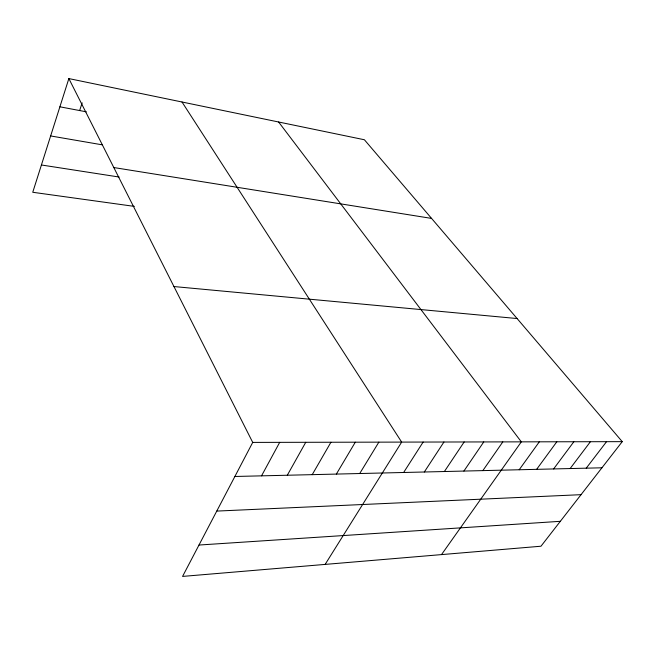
<?xml version="1.0" encoding="UTF-8"?>
<svg xmlns="http://www.w3.org/2000/svg" width="655" height="655" viewBox="0 0 655 655"><rect width="100%" height="100%" fill="white"/><g stroke="black" fill="none" stroke-linecap="round" stroke-linejoin="round"><path stroke-width="0.98" d="M68.857 78.584L252.715 442.403L182.565 576.416L540.981 546.221L622.25 441.65L364.393 139.752L68.857 78.584L32.75 192.275L134.39 206.391M79.632 110.548L82.162 102.868M261.533 475.849L279.693 442.346M287.299 475.243L305.746 442.297M312.222 474.654L330.931 442.248M336.351 474.081L355.288 442.199M359.71 473.532L378.852 442.15M325.134 564.405L401.671 442.1L182.008 102M403.636 472.492L423.13 442.059M424.309 472.001L443.943 442.01M444.385 471.526L464.149 441.969M463.887 471.068L483.758 441.928M482.841 470.617L502.811 441.896M441.511 554.605L521.323 441.855L278.604 121.994M519.194 469.758L539.319 441.822M536.633 469.348L556.816 441.781M553.606 468.947L573.837 441.748M570.137 468.554L590.409 441.716M586.233 468.178L606.538 441.683M198.997 545.034L560.344 521.314M216.764 511.088L581.05 494.672M234.883 476.48L601.92 467.801M252.715 442.403L622.25 441.65M173.952 286.546L517.106 318.543M41.421 164.986L119.12 177.03M113.823 167.549L431.571 218.41M50.64 135.945L102.024 144.796M59.9 106.806L86.378 111.833"/></g></svg>
